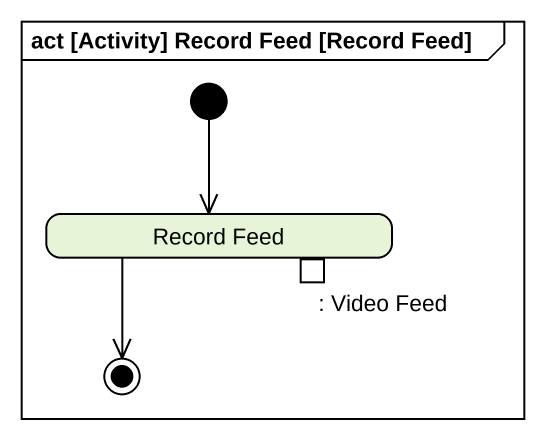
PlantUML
@startuml
mainframe act [Activity] Record Feed [Record Feed]
hide empty description
state "Record Feed" as Record_Feed {
  state ": Video Feed" as Video_Feed <<outputPin>>
}
[*] --> Record_Feed
Record_Feed --> [*]
@enduml
